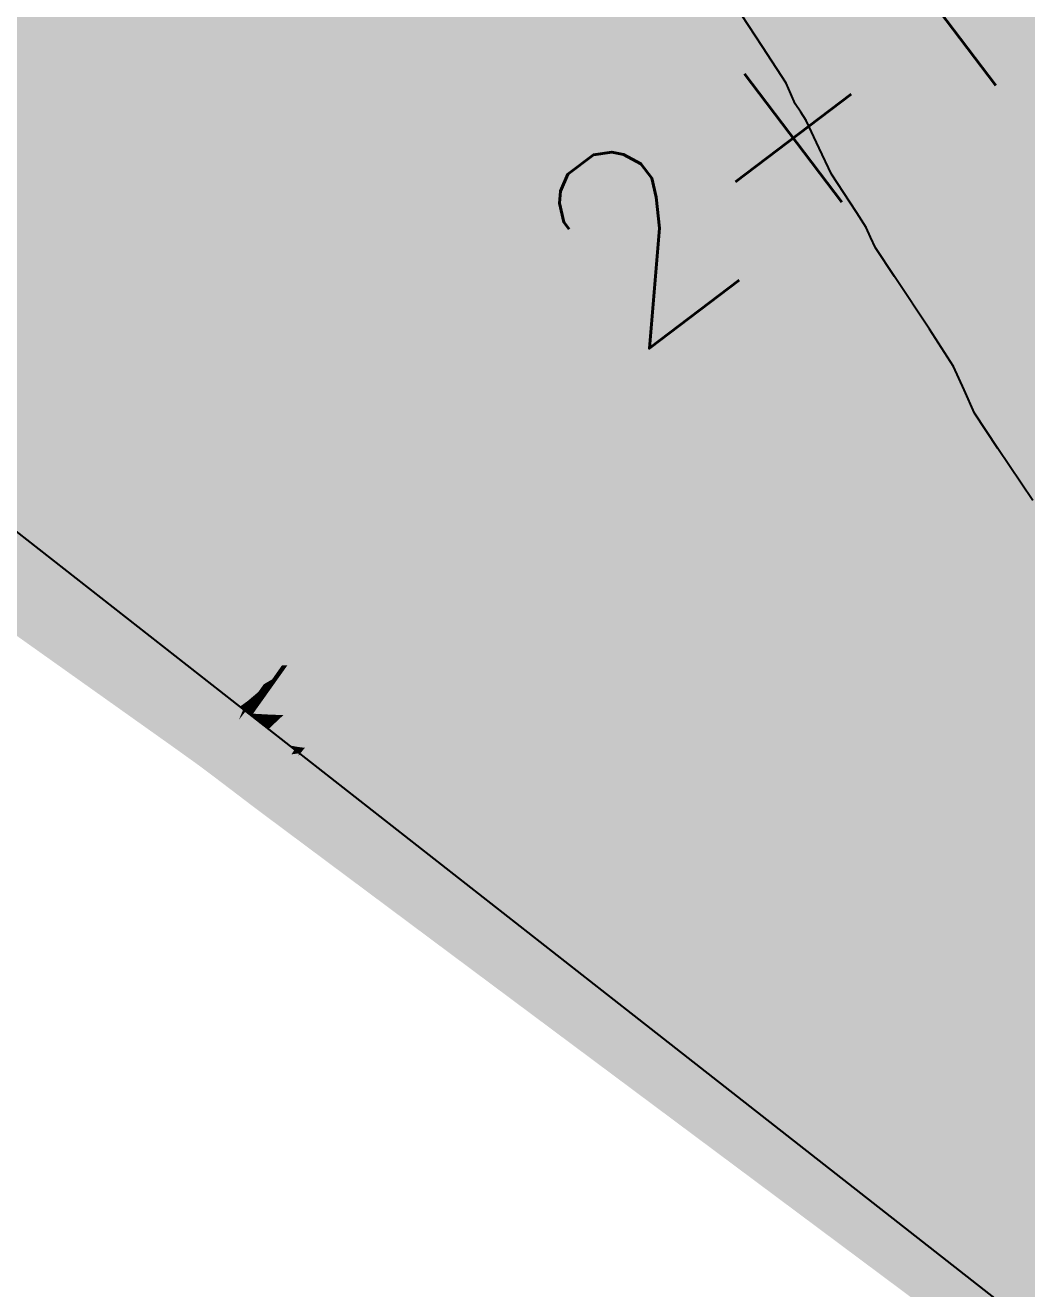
# Model space of a CAD drawing. Header units: millimetres. Extents: x 340454 to 342791, y 6993867 to 6995092.
# Drawn here: x 340769.19 to 340774.52, y 6994563.36 to 6994570.08 of the extents above; entities that cross this region are included whole.
import ezdxf

# ---------------------------------------------------------------- set-up
doc = ezdxf.new("R2010")
doc.units = ezdxf.units.MM
doc.header["$LTSCALE"] = 10
doc.layers.add('_1 TXT_Estaca', color=4, linetype='Continuous', lineweight=30)
for name, color, linetype in [('A-MODELAGEM', 7, 'Continuous'), ('F-HZ-CORREDOR-FEAT', 2, 'Continuous'), ('T-HM-CURVA_INTERMEDIARIA', 45, 'Continuous')]:
    doc.layers.add(name, color=color, linetype=linetype)
doc.styles.add('Padrao', font='romans.shx', dxfattribs={"height": 1.5})

msp = doc.modelspace()

# ---------------------------------------------------------------- linework, layer by layer
at = {"lineweight": 20}
msp.add_lwpolyline([(340782.2703, 6994557.1014), (340785.611, 6994569.974), (340769.737, 6994591.4125), (340755.7423, 6994581.1048), (340753.6414, 6994579.5354), (340782.2703, 6994557.1014)], close=True, dxfattribs=at)
msp.add_lwpolyline([(340753.6414, 6994579.5354), (340741.1862, 6994570.321, 0.137363), (340740.1932, 6994569.0438), (340779.0267, 6994544.6031), (340782.2703, 6994557.1014), (340753.6414, 6994579.5354)], format="xyb", close=True, dxfattribs=at)
at = {"layer": 'A-MODELAGEM', "color": 11, "linetype": 'Continuous', "lineweight": -3}
for points in [[(340776.6271, 6994580.194), (340766.8239, 6994570.7521), (340766.8905, 6994569.3933)], [(340776.6271, 6994580.194), (340766.8905, 6994569.3933), (340777.499, 6994579.6731)], [(340777.499, 6994579.6731), (340766.8905, 6994569.3933), (340766.8913, 6994569.3766)], [(340777.499, 6994579.6731), (340766.8913, 6994569.3766), (340777.511, 6994579.6659)], [(340777.511, 6994579.6659), (340766.8913, 6994569.3766), (340767.0429, 6994569.0338)], [(340777.511, 6994579.6659), (340767.0429, 6994569.0338), (340767.2853, 6994568.8438)], [(340777.511, 6994579.6659), (340767.2853, 6994568.8438), (340777.5215, 6994579.6597)], [(340777.5215, 6994579.6597), (340767.2853, 6994568.8438), (340778.0006, 6994578.7264)], [(340778.0006, 6994578.7264), (340767.2853, 6994568.8438), (340777.8085, 6994578.4273)], [(340777.8085, 6994578.4273), (340767.2853, 6994568.8438), (340768.2631, 6994568.0776)], [(340777.8085, 6994578.4273), (340768.2631, 6994568.0776), (340775.624, 6994575.0265)], [(340775.624, 6994575.0265), (340768.2631, 6994568.0776), (340774.2568, 6994572.8981)], [(340778.9746, 6994574.3174), (340772.3778, 6994568.0315), (340778.9755, 6994574.3107)], [(340778.9746, 6994574.3174), (340772.5208, 6994568.1999), (340772.3778, 6994568.0315)], [(340778.9737, 6994574.3238), (340772.5208, 6994568.1999), (340778.9746, 6994574.3174)], [(340778.9737, 6994574.3238), (340772.6542, 6994568.3571), (340772.5208, 6994568.1999)], [(340778.9728, 6994574.3301), (340772.6542, 6994568.3571), (340778.9737, 6994574.3238)], [(340778.9728, 6994574.3301), (340772.7784, 6994568.5033), (340772.6542, 6994568.3571)], [(340778.972, 6994574.3361), (340772.7784, 6994568.5033), (340778.9728, 6994574.3301)], [(340778.972, 6994574.3361), (340772.8935, 6994568.6389), (340772.7784, 6994568.5033)], [(340778.9712, 6994574.3418), (340772.8935, 6994568.6389), (340778.972, 6994574.3361)], [(340778.9712, 6994574.3418), (340772.9998, 6994568.7641), (340772.8935, 6994568.6389)], [(340778.9704, 6994574.3472), (340772.9998, 6994568.7641), (340778.9712, 6994574.3418)], [(340778.9704, 6994574.3472), (340773.0976, 6994568.8793), (340772.9998, 6994568.7641)], [(340778.9697, 6994574.3524), (340773.0976, 6994568.8793), (340778.9704, 6994574.3472)], [(340778.9697, 6994574.3524), (340773.1871, 6994568.9848), (340773.0976, 6994568.8793)], [(340778.9691, 6994574.3572), (340773.1871, 6994568.9848), (340778.9697, 6994574.3524)], [(340778.9691, 6994574.3572), (340773.2686, 6994569.0807), (340773.1871, 6994568.9848)], [(340778.9684, 6994574.3617), (340773.2686, 6994569.0807), (340778.9691, 6994574.3572)], [(340778.9684, 6994574.3617), (340773.3422, 6994569.1675), (340773.2686, 6994569.0807)], [(340778.9679, 6994574.3658), (340773.3422, 6994569.1675), (340778.9684, 6994574.3617)], [(340778.9679, 6994574.3658), (340773.4083, 6994569.2453), (340773.3422, 6994569.1675)], [(340778.9673, 6994574.3696), (340773.4083, 6994569.2453), (340778.9679, 6994574.3658)], [(340778.9673, 6994574.3696), (340773.467, 6994569.3145), (340773.4083, 6994569.2453)], [(340778.9669, 6994574.3731), (340773.467, 6994569.3145), (340778.9673, 6994574.3696)], [(340778.9669, 6994574.3731), (340773.5186, 6994569.3752), (340773.467, 6994569.3145)], [(340778.9664, 6994574.3761), (340773.5186, 6994569.3752), (340778.9669, 6994574.3731)], [(340778.9664, 6994574.3761), (340776.3078, 6994572.6605), (340773.5186, 6994569.3752)], [(340778.9824, 6994574.2606), (340770.8637, 6994566.248), (340779.0362, 6994573.8712)], [(340778.9824, 6994574.2606), (340771.7061, 6994567.2402), (340770.8637, 6994566.248)], [(340778.9784, 6994574.2898), (340771.7061, 6994567.2402), (340778.9824, 6994574.2606)], [(340778.9784, 6994574.2898), (340771.8894, 6994567.4562), (340771.7061, 6994567.2402)], [(340778.9774, 6994574.2969), (340771.8894, 6994567.4562), (340778.9784, 6994574.2898)], [(340778.9774, 6994574.2969), (340772.0623, 6994567.6599), (340771.8894, 6994567.4562)], [(340778.9764, 6994574.3039), (340772.0623, 6994567.6599), (340778.9774, 6994574.2969)], [(340778.9764, 6994574.3039), (340772.2251, 6994567.8516), (340772.0623, 6994567.6599)], [(340778.9755, 6994574.3107), (340772.2251, 6994567.8516), (340778.9764, 6994574.3039)], [(340778.9755, 6994574.3107), (340772.3778, 6994568.0315), (340772.2251, 6994567.8516)], [(340779.0362, 6994573.8712), (340770.838, 6994566.2178), (340779.0725, 6994573.6086)], [(340779.0362, 6994573.8712), (340770.8637, 6994566.248), (340770.838, 6994566.2178)], [(340779.0725, 6994573.6086), (340770.838, 6994566.2178), (340771.5566, 6994565.4968)], [(340779.0725, 6994573.6086), (340771.5566, 6994565.4968), (340779.1991, 6994572.6915)], [(340776.0374, 6994573.4579), (340775.7045, 6994573.1569), (340773.1278, 6994569.6612)], [(340776.0374, 6994573.4579), (340773.1278, 6994569.6612), (340773.5583, 6994570.1223)], [(340775.7045, 6994573.1569), (340772.7564, 6994569.2633), (340773.1278, 6994569.6612)], [(340775.7045, 6994573.1569), (340775.4008, 6994572.8822), (340772.7564, 6994569.2633)], [(340774.2568, 6994572.8981), (340768.2631, 6994568.0776), (340769.241, 6994567.3113)], [(340774.2568, 6994572.8981), (340769.241, 6994567.3113), (340773.0094, 6994570.9563)], [(340775.4008, 6994572.8822), (340775.1242, 6994572.632), (340772.4342, 6994568.9182)], [(340775.4008, 6994572.8822), (340772.4342, 6994568.9182), (340772.7564, 6994569.2633)], [(340779.1991, 6994572.6915), (340771.5566, 6994565.4968), (340779.2438, 6994572.3677)], [(340776.3078, 6994572.6605), (340773.4819, 6994569.7234), (340773.5186, 6994569.3752)], [(340776.3078, 6994572.6605), (340774.131, 6994570.5289), (340773.4819, 6994569.7234)], [(340775.1242, 6994572.632), (340774.8725, 6994572.4044), (340772.1535, 6994568.6175)], [(340775.1242, 6994572.632), (340772.1535, 6994568.6175), (340772.4342, 6994568.9182)], [(340779.2438, 6994572.3677), (340771.5566, 6994565.4968), (340772.3671, 6994564.8616)], [(340774.8725, 6994572.4044), (340774.6441, 6994572.1979), (340771.9082, 6994568.3548)], [(340774.8725, 6994572.4044), (340771.9082, 6994568.3548), (340772.1535, 6994568.6175)], [(340779.2438, 6994572.3677), (340772.3671, 6994564.8616), (340779.3669, 6994571.4771)], [(340774.6441, 6994572.1979), (340774.4374, 6994572.011), (340771.6934, 6994568.1247)], [(340774.6441, 6994572.1979), (340771.6934, 6994568.1247), (340771.9082, 6994568.3548)], [(340774.4374, 6994572.011), (340774.251, 6994571.8423), (340771.5051, 6994567.923)], [(340774.4374, 6994572.011), (340771.5051, 6994567.923), (340771.6934, 6994568.1247)], [(340774.251, 6994571.8423), (340774.0835, 6994571.6909), (340771.34, 6994567.7461)], [(340774.251, 6994571.8423), (340771.34, 6994567.7461), (340771.5051, 6994567.923)], [(340774.0835, 6994571.6909), (340773.9339, 6994571.5556), (340771.1954, 6994567.5912)], [(340774.0835, 6994571.6909), (340771.1954, 6994567.5912), (340771.34, 6994567.7461)], [(340773.9339, 6994571.5556), (340773.8011, 6994571.4354), (340771.069, 6994567.4558)], [(340773.9339, 6994571.5556), (340771.069, 6994567.4558), (340771.1954, 6994567.5912)], [(340773.8011, 6994571.4354), (340773.6842, 6994571.3297), (340770.959, 6994567.3379)], [(340773.8011, 6994571.4354), (340770.959, 6994567.3379), (340771.069, 6994567.4558)], [(340779.3669, 6994571.4771), (340772.3671, 6994564.8616), (340779.4206, 6994571.0881)], [(340773.6842, 6994571.3297), (340773.5824, 6994571.2376), (340770.8638, 6994567.236)], [(340773.6842, 6994571.3297), (340770.8638, 6994567.236), (340770.959, 6994567.3379)], [(340774.6508, 6994571.2926), (340773.6678, 6994570.0572), (340774.131, 6994570.5289)], [(340774.6508, 6994571.2926), (340774.0604, 6994570.6601), (340773.6678, 6994570.0572)], [(340773.5824, 6994571.2376), (340770.7821, 6994567.1485), (340770.8638, 6994567.236)], [(340773.5824, 6994571.2376), (340772.6464, 6994570.3911), (340770.7821, 6994567.1485)], [(340779.4206, 6994571.0881), (340772.3671, 6994564.8616), (340773.1776, 6994564.2265)], [(340779.4206, 6994571.0881), (340773.1776, 6994564.2265), (340779.5388, 6994570.232)], [(340773.0094, 6994570.9563), (340769.241, 6994567.3113), (340772.9953, 6994570.9343)], [(340772.9953, 6994570.9343), (340769.241, 6994567.3113), (340772.9659, 6994570.8886)], [(340772.9659, 6994570.8886), (340769.241, 6994567.3113), (340772.9396, 6994570.8476)], [(340772.9396, 6994570.8476), (340769.241, 6994567.3113), (340772.918, 6994570.814)], [(340772.918, 6994570.814), (340769.241, 6994567.3113), (340772.9007, 6994570.7871)], [(340772.9007, 6994570.7871), (340769.241, 6994567.3113), (340772.8865, 6994570.7649)], [(340772.8865, 6994570.7649), (340769.241, 6994567.3113), (340772.8713, 6994570.7413)], [(340772.8713, 6994570.7413), (340769.241, 6994567.3113), (340772.8569, 6994570.7189)], [(340772.8569, 6994570.7189), (340769.241, 6994567.3113), (340772.8435, 6994570.6981)], [(340772.8435, 6994570.6981), (340769.241, 6994567.3113), (340772.8312, 6994570.6788)], [(340772.8312, 6994570.6788), (340769.241, 6994567.3113), (340772.8199, 6994570.6612)], [(340772.8199, 6994570.6612), (340769.241, 6994567.3113), (340772.8093, 6994570.6448)], [(340772.8093, 6994570.6448), (340769.241, 6994567.3113), (340772.7929, 6994570.6193)], [(340774.0604, 6994570.6601), (340773.2622, 6994569.6442), (340773.6678, 6994570.0572)], [(340774.0604, 6994570.6601), (340773.5583, 6994570.1223), (340773.2622, 6994569.6442)], [(340772.7929, 6994570.6193), (340769.241, 6994567.3113), (340772.6478, 6994570.3933)], [(340774.131, 6994570.5289), (340773.6678, 6994570.0572), (340773.4819, 6994569.7234)], [(340772.6478, 6994570.3933), (340769.241, 6994567.3113), (340772.6464, 6994570.3911)], [(340772.6464, 6994570.3911), (340769.241, 6994567.3113), (340770.1902, 6994566.5675)], [(340772.6464, 6994570.3911), (340770.1902, 6994566.5675), (340770.7821, 6994567.1485)], [(340779.5388, 6994570.232), (340773.1776, 6994564.2265), (340779.5529, 6994570.1298)], [(340773.5583, 6994570.1223), (340772.9056, 6994569.281), (340773.2622, 6994569.6442)], [(340773.5583, 6994570.1223), (340773.1278, 6994569.6612), (340772.9056, 6994569.281)], [(340779.5529, 6994570.1298), (340773.1776, 6994564.2265), (340779.6163, 6994569.6712)], [(340773.6678, 6994570.0572), (340773.0217, 6994569.2451), (340773.4819, 6994569.7234)], [(340773.6678, 6994570.0572), (340773.2622, 6994569.6442), (340773.0217, 6994569.2451)], [(340773.4819, 6994569.7234), (340772.2986, 6994568.2553), (340773.5186, 6994569.3752)], [(340773.4819, 6994569.7234), (340773.0217, 6994569.2451), (340772.2986, 6994568.2553)], [(340773.1278, 6994569.6612), (340772.5909, 6994568.9606), (340772.9056, 6994569.281)], [(340773.1278, 6994569.6612), (340772.7564, 6994569.2633), (340772.5909, 6994568.9606)], [(340773.2622, 6994569.6442), (340772.6241, 6994568.8319), (340773.0217, 6994569.2451)], [(340773.2622, 6994569.6442), (340772.9056, 6994569.281), (340772.6241, 6994568.8319)], [(340779.6163, 6994569.6712), (340773.1776, 6994564.2265), (340773.9882, 6994563.5914)], [(340779.6163, 6994569.6712), (340773.9882, 6994563.5914), (340779.7224, 6994568.9026)], [(340773.5186, 6994569.3752), (340772.2986, 6994568.2553), (340773.467, 6994569.3145)], [(340773.467, 6994569.3145), (340772.2503, 6994568.1953), (340773.4083, 6994569.2453)], [(340773.467, 6994569.3145), (340772.2986, 6994568.2553), (340772.2503, 6994568.1953)], [(340772.9056, 6994569.281), (340772.2784, 6994568.4726), (340772.6241, 6994568.8319)], [(340772.9056, 6994569.281), (340772.5909, 6994568.9606), (340772.2784, 6994568.4726)], [(340773.0217, 6994569.2451), (340772.0594, 6994568.0357), (340772.2986, 6994568.2553)], [(340773.0217, 6994569.2451), (340772.6241, 6994568.8319), (340772.0594, 6994568.0357)], [(340773.4083, 6994569.2453), (340772.1954, 6994568.1272), (340773.3422, 6994569.1675)], [(340773.4083, 6994569.2453), (340772.2503, 6994568.1953), (340772.1954, 6994568.1272)], [(340772.7564, 6994569.2633), (340772.3125, 6994568.6771), (340772.5909, 6994568.9606)], [(340772.7564, 6994569.2633), (340772.4342, 6994568.9182), (340772.3125, 6994568.6771)], [(340773.3422, 6994569.1675), (340772.1338, 6994568.0508), (340773.2686, 6994569.0807)], [(340773.3422, 6994569.1675), (340772.1954, 6994568.1272), (340772.1338, 6994568.0508)], [(340773.2686, 6994569.0807), (340772.0654, 6994567.966), (340773.1871, 6994568.9848)], [(340773.2686, 6994569.0807), (340772.1338, 6994568.0508), (340772.0654, 6994567.966)], [(340772.5909, 6994568.9606), (340771.9765, 6994568.1588), (340772.2784, 6994568.4726)], [(340772.5909, 6994568.9606), (340772.3125, 6994568.6771), (340771.9765, 6994568.1588)], [(340773.1871, 6994568.9848), (340771.9901, 6994567.8725), (340773.0976, 6994568.8793)], [(340773.1871, 6994568.9848), (340772.0654, 6994567.966), (340771.9901, 6994567.8725)], [(340773.0976, 6994568.8793), (340771.9077, 6994567.7703), (340772.9998, 6994568.7641)], [(340773.0976, 6994568.8793), (340771.9901, 6994567.8725), (340771.9077, 6994567.7703)], [(340772.4342, 6994568.9182), (340772.0656, 6994568.4256), (340772.3125, 6994568.6771)], [(340772.4342, 6994568.9182), (340772.1535, 6994568.6175), (340772.0656, 6994568.4256)], [(340779.7224, 6994568.9026), (340773.9882, 6994563.5914), (340780.1969, 6994565.4674)], [(340772.6241, 6994568.8319), (340771.8414, 6994567.8356), (340772.0594, 6994568.0357)], [(340772.6241, 6994568.8319), (340772.2784, 6994568.4726), (340771.8414, 6994567.8356)], [(340772.9998, 6994568.7641), (340771.8181, 6994567.6591), (340772.8935, 6994568.6389)], [(340772.9998, 6994568.7641), (340771.9077, 6994567.7703), (340771.8181, 6994567.6591)], [(340772.3125, 6994568.6771), (340771.7116, 6994567.8835), (340771.9765, 6994568.1588)], [(340772.3125, 6994568.6771), (340772.0656, 6994568.4256), (340771.7116, 6994567.8835)], [(340772.8935, 6994568.6389), (340771.7212, 6994567.5389), (340772.7784, 6994568.5033)], [(340772.8935, 6994568.6389), (340771.8181, 6994567.6591), (340771.7212, 6994567.5389)], [(340772.1535, 6994568.6175), (340771.8463, 6994568.2023), (340772.0656, 6994568.4256)], [(340772.1535, 6994568.6175), (340771.9082, 6994568.3548), (340771.8463, 6994568.2023)], [(340772.7784, 6994568.5033), (340771.617, 6994567.4096), (340772.6542, 6994568.3571)], [(340772.7784, 6994568.5033), (340771.7212, 6994567.5389), (340771.617, 6994567.4096)], [(340772.2784, 6994568.4726), (340771.6427, 6994567.6532), (340771.8414, 6994567.8356)], [(340772.2784, 6994568.4726), (340771.9765, 6994568.1588), (340771.6427, 6994567.6532)], [(340772.0656, 6994568.4256), (340771.4786, 6994567.6413), (340771.7116, 6994567.8835)], [(340772.0656, 6994568.4256), (340771.8463, 6994568.2023), (340771.4786, 6994567.6413)], [(340772.6542, 6994568.3571), (340771.5052, 6994567.2709), (340772.5208, 6994568.1999)], [(340772.6542, 6994568.3571), (340771.617, 6994567.4096), (340771.5052, 6994567.2709)], [(340771.9082, 6994568.3548), (340771.6513, 6994568.0038), (340771.8463, 6994568.2023)], [(340771.9082, 6994568.3548), (340771.6934, 6994568.1247), (340771.6513, 6994568.0038)], [(340771.8463, 6994568.2023), (340771.273, 6994567.4276), (340771.4786, 6994567.6413)], [(340771.8463, 6994568.2023), (340771.6513, 6994568.0038), (340771.273, 6994567.4276)], [(340772.2986, 6994568.2553), (340772.0594, 6994568.0357), (340772.2503, 6994568.1953)], [(340772.5208, 6994568.1999), (340771.3859, 6994567.1228), (340772.3778, 6994568.0315)], [(340772.5208, 6994568.1999), (340771.5052, 6994567.2709), (340771.3859, 6994567.1228)], [(340771.9765, 6994568.1588), (340771.4617, 6994567.4871), (340771.6427, 6994567.6532)], [(340771.9765, 6994568.1588), (340771.7116, 6994567.8835), (340771.4617, 6994567.4871)], [(340772.2503, 6994568.1953), (340772.0121, 6994567.9762), (340772.1954, 6994568.1272)], [(340772.2503, 6994568.1953), (340772.0594, 6994568.0357), (340772.0121, 6994567.9762)], [(340768.2631, 6994568.0776), (340768.9665, 6994566.9611), (340769.241, 6994567.3113)], [(340771.6934, 6994568.1247), (340771.478, 6994567.8273), (340771.6513, 6994568.0038)], [(340771.6934, 6994568.1247), (340771.5051, 6994567.923), (340771.478, 6994567.8273)], [(340772.1954, 6994568.1272), (340771.9584, 6994567.9087), (340772.1338, 6994568.0508)], [(340772.1954, 6994568.1272), (340772.0121, 6994567.9762), (340771.9584, 6994567.9087)], [(340771.6513, 6994568.0038), (340771.0914, 6994567.2389), (340771.273, 6994567.4276)], [(340771.6513, 6994568.0038), (340771.478, 6994567.8273), (340771.0914, 6994567.2389)], [(340772.3778, 6994568.0315), (340771.2589, 6994566.9653), (340772.2251, 6994567.8516)], [(340772.3778, 6994568.0315), (340771.3859, 6994567.1228), (340771.2589, 6994566.9653)], [(340772.0594, 6994568.0357), (340771.8414, 6994567.8356), (340772.0121, 6994567.9762)], [(340772.1338, 6994568.0508), (340771.8982, 6994567.8331), (340772.0654, 6994567.966)], [(340772.1338, 6994568.0508), (340771.9584, 6994567.9087), (340771.8982, 6994567.8331)], [(340772.0121, 6994567.9762), (340771.7951, 6994567.7767), (340771.9584, 6994567.9087)], [(340772.0121, 6994567.9762), (340771.8414, 6994567.8356), (340771.7951, 6994567.7767)], [(340772.0654, 6994567.966), (340771.8314, 6994567.7491), (340771.9901, 6994567.8725)], [(340772.0654, 6994567.966), (340771.8982, 6994567.8331), (340771.8314, 6994567.7491)], [(340771.7116, 6994567.8835), (340771.2969, 6994567.3357), (340771.4617, 6994567.4871)], [(340771.7116, 6994567.8835), (340771.4786, 6994567.6413), (340771.2969, 6994567.3357)], [(340771.5051, 6994567.923), (340771.3241, 6994567.6706), (340771.478, 6994567.8273)], [(340771.5051, 6994567.923), (340771.34, 6994567.7461), (340771.3241, 6994567.6706)], [(340771.9584, 6994567.9087), (340771.7426, 6994567.7099), (340771.8982, 6994567.8331)], [(340771.9584, 6994567.9087), (340771.7951, 6994567.7767), (340771.7426, 6994567.7099)], [(340771.9901, 6994567.8725), (340771.7578, 6994567.6567), (340771.9077, 6994567.7703)], [(340771.9901, 6994567.8725), (340771.8314, 6994567.7491), (340771.7578, 6994567.6567)], [(340771.478, 6994567.8273), (340770.9308, 6994567.072), (340771.0914, 6994567.2389)], [(340771.478, 6994567.8273), (340771.3241, 6994567.6706), (340770.9308, 6994567.072)], [(340772.2251, 6994567.8516), (340771.1243, 6994566.7983), (340772.0623, 6994567.6599)], [(340772.2251, 6994567.8516), (340771.2589, 6994566.9653), (340771.1243, 6994566.7983)], [(340771.8414, 6994567.8356), (340771.6427, 6994567.6532), (340771.7951, 6994567.7767)], [(340771.8982, 6994567.8331), (340771.6838, 6994567.635), (340771.8314, 6994567.7491)], [(340771.8982, 6994567.8331), (340771.7426, 6994567.7099), (340771.6838, 6994567.635)], [(340771.34, 6994567.7461), (340771.1875, 6994567.5315), (340771.3241, 6994567.6706)], [(340771.34, 6994567.7461), (340771.1954, 6994567.5912), (340771.1875, 6994567.5315)], [(340771.7951, 6994567.7767), (340771.5975, 6994567.5949), (340771.7426, 6994567.7099)], [(340771.7951, 6994567.7767), (340771.6427, 6994567.6532), (340771.5975, 6994567.5949)], [(340771.8314, 6994567.7491), (340771.6186, 6994567.552), (340771.7578, 6994567.6567)], [(340771.8314, 6994567.7491), (340771.6838, 6994567.635), (340771.6186, 6994567.552)], [(340771.9077, 6994567.7703), (340771.6775, 6994567.5557), (340771.8181, 6994567.6591)], [(340771.9077, 6994567.7703), (340771.7578, 6994567.6567), (340771.6775, 6994567.5557)], [(340771.3241, 6994567.6706), (340770.7888, 6994566.9244), (340770.9308, 6994567.072)], [(340771.3241, 6994567.6706), (340771.1875, 6994567.5315), (340770.7888, 6994566.9244)], [(340771.7426, 6994567.7099), (340771.5462, 6994567.5288), (340771.6838, 6994567.635)], [(340771.7426, 6994567.7099), (340771.5975, 6994567.5949), (340771.5462, 6994567.5288)], [(340772.0623, 6994567.6599), (340770.9821, 6994566.6218), (340771.8894, 6994567.4562)], [(340772.0623, 6994567.6599), (340771.1243, 6994566.7983), (340770.9821, 6994566.6218)], [(340771.4786, 6994567.6413), (340771.1469, 6994567.198), (340771.2969, 6994567.3357)], [(340771.4786, 6994567.6413), (340771.273, 6994567.4276), (340771.1469, 6994567.198)], [(340771.6427, 6994567.6532), (340771.4617, 6994567.4871), (340771.5975, 6994567.5949)], [(340771.6838, 6994567.635), (340771.4888, 6994567.4548), (340771.6186, 6994567.552)], [(340771.6838, 6994567.635), (340771.5462, 6994567.5288), (340771.4888, 6994567.4548)], [(340771.7578, 6994567.6567), (340771.5468, 6994567.4607), (340771.6775, 6994567.5557)], [(340771.7578, 6994567.6567), (340771.6186, 6994567.552), (340771.5468, 6994567.4607)], [(340771.8181, 6994567.6591), (340771.5902, 6994567.446), (340771.7212, 6994567.5389)], [(340771.8181, 6994567.6591), (340771.6775, 6994567.5557), (340771.5902, 6994567.446)], [(340771.1875, 6994567.5315), (340770.6634, 6994566.794), (340770.7888, 6994566.9244)], [(340771.1875, 6994567.5315), (340771.0666, 6994567.4084), (340770.6634, 6994566.794)], [(340771.1954, 6994567.5912), (340771.0666, 6994567.4084), (340771.1875, 6994567.5315)], [(340771.1954, 6994567.5912), (340771.069, 6994567.4558), (340771.0666, 6994567.4084)], [(340771.5462, 6994567.5288), (340771.3674, 6994567.364), (340771.4888, 6994567.4548)], [(340771.5462, 6994567.5288), (340771.4175, 6994567.4294), (340771.3674, 6994567.364)], [(340771.5975, 6994567.5949), (340771.4175, 6994567.4294), (340771.5462, 6994567.5288)], [(340771.5975, 6994567.5949), (340771.4617, 6994567.4871), (340771.4175, 6994567.4294)], [(340771.6186, 6994567.552), (340771.4251, 6994567.3727), (340771.5468, 6994567.4607)], [(340771.6186, 6994567.552), (340771.4888, 6994567.4548), (340771.4251, 6994567.3727)], [(340771.6775, 6994567.5557), (340771.4685, 6994567.3609), (340771.5902, 6994567.446)], [(340771.6775, 6994567.5557), (340771.5468, 6994567.4607), (340771.4685, 6994567.3609)], [(340771.7212, 6994567.5389), (340771.4959, 6994567.3275), (340771.617, 6994567.4096)], [(340771.7212, 6994567.5389), (340771.5902, 6994567.446), (340771.4959, 6994567.3275)], [(340771.4617, 6994567.4871), (340771.2969, 6994567.3357), (340771.4175, 6994567.4294)], [(340771.0666, 6994567.4084), (340770.5528, 6994566.6791), (340770.6634, 6994566.794)], [(340771.0666, 6994567.4084), (340770.96, 6994567.2998), (340770.5528, 6994566.6791)], [(340771.8894, 6994567.4562), (340770.8322, 6994566.4359), (340771.7061, 6994567.2402)], [(340771.8894, 6994567.4562), (340770.9821, 6994566.6218), (340770.8322, 6994566.4359)], [(340771.069, 6994567.4558), (340770.959, 6994567.3379), (340770.96, 6994567.2998)], [(340771.069, 6994567.4558), (340770.96, 6994567.2998), (340771.0666, 6994567.4084)], [(340771.273, 6994567.4276), (340771.0105, 6994567.0728), (340771.1469, 6994567.198)], [(340771.273, 6994567.4276), (340771.0914, 6994567.2389), (340771.0105, 6994567.0728)], [(340771.4175, 6994567.4294), (340771.2537, 6994567.2787), (340771.3674, 6994567.364)], [(340771.4175, 6994567.4294), (340771.2969, 6994567.3357), (340771.2537, 6994567.2787)], [(340771.4888, 6994567.4548), (340771.3113, 6994567.2908), (340771.4251, 6994567.3727)], [(340771.4888, 6994567.4548), (340771.3674, 6994567.364), (340771.3113, 6994567.2908)], [(340771.5468, 6994567.4607), (340771.3551, 6994567.2825), (340771.4685, 6994567.3609)], [(340771.5468, 6994567.4607), (340771.4251, 6994567.3727), (340771.3551, 6994567.2825)], [(340771.5902, 6994567.446), (340771.3835, 6994567.2527), (340771.4959, 6994567.3275)], [(340771.5902, 6994567.446), (340771.4685, 6994567.3609), (340771.3835, 6994567.2527)], [(340771.617, 6994567.4096), (340771.3945, 6994567.2), (340771.5052, 6994567.2709)], [(340771.617, 6994567.4096), (340771.4959, 6994567.3275), (340771.3945, 6994567.2)], [(340770.959, 6994567.3379), (340770.8638, 6994567.236), (340770.8665, 6994567.2046)], [(340770.959, 6994567.3379), (340770.8665, 6994567.2046), (340770.96, 6994567.2998)], [(340771.2969, 6994567.3357), (340771.1469, 6994567.198), (340771.2537, 6994567.2787)], [(340771.3674, 6994567.364), (340771.2047, 6994567.214), (340771.3113, 6994567.2908)], [(340771.3674, 6994567.364), (340771.2537, 6994567.2787), (340771.2047, 6994567.214)], [(340771.4251, 6994567.3727), (340771.2492, 6994567.2097), (340771.3551, 6994567.2825)], [(340771.4251, 6994567.3727), (340771.3113, 6994567.2908), (340771.2492, 6994567.2097)], [(340771.4685, 6994567.3609), (340771.2788, 6994567.1841), (340771.3835, 6994567.2527)], [(340771.4685, 6994567.3609), (340771.3551, 6994567.2825), (340771.2788, 6994567.1841)], [(340771.4959, 6994567.3275), (340771.2917, 6994567.1359), (340771.3945, 6994567.2)], [(340771.4959, 6994567.3275), (340771.3835, 6994567.2527), (340771.2917, 6994567.1359)], [(340769.241, 6994567.3113), (340768.9665, 6994566.9611), (340769.9803, 6994566.2407)], [(340769.241, 6994567.3113), (340769.9803, 6994566.2407), (340770.1902, 6994566.5675)], [(340770.96, 6994567.2998), (340770.4556, 6994566.5781), (340770.5528, 6994566.6791)], [(340770.96, 6994567.2998), (340770.8665, 6994567.2046), (340770.4556, 6994566.5781)], [(340771.2537, 6994567.2787), (340771.1046, 6994567.1416), (340771.2047, 6994567.214)], [(340771.2537, 6994567.2787), (340771.1469, 6994567.198), (340771.1046, 6994567.1416)], [(340771.3113, 6994567.2908), (340771.1499, 6994567.1417), (340771.2492, 6994567.2097)], [(340771.3113, 6994567.2908), (340771.2047, 6994567.214), (340771.1499, 6994567.1417)], [(340771.3551, 6994567.2825), (340771.1809, 6994567.1207), (340771.2788, 6994567.1841)], [(340771.3551, 6994567.2825), (340771.2492, 6994567.2097), (340771.1809, 6994567.1207)], [(340771.5052, 6994567.2709), (340771.2859, 6994567.0636), (340771.3859, 6994567.1228)], [(340771.5052, 6994567.2709), (340771.3945, 6994567.2), (340771.2859, 6994567.0636)], [(340770.8665, 6994567.2046), (340770.3706, 6994566.4897), (340770.4556, 6994566.5781)], [(340770.8665, 6994567.2046), (340770.785, 6994567.1216), (340770.3706, 6994566.4897)], [(340771.7061, 6994567.2402), (340770.6747, 6994566.2405), (340770.8637, 6994566.248)], [(340771.7061, 6994567.2402), (340770.8322, 6994566.4359), (340770.6747, 6994566.2405)], [(340770.8638, 6994567.236), (340770.7821, 6994567.1485), (340770.785, 6994567.1216)], [(340770.8638, 6994567.236), (340770.785, 6994567.1216), (340770.8665, 6994567.2046)], [(340771.0914, 6994567.2389), (340770.8867, 6994566.9592), (340771.0105, 6994567.0728)], [(340771.0914, 6994567.2389), (340770.9308, 6994567.072), (340770.8867, 6994566.9592)], [(340771.1469, 6994567.198), (340771.0105, 6994567.0728), (340771.1046, 6994567.1416)], [(340771.2047, 6994567.214), (340771.0567, 6994567.0776), (340771.1499, 6994567.1417)], [(340771.2047, 6994567.214), (340771.1046, 6994567.1416), (340771.0567, 6994567.0776)], [(340771.2492, 6994567.2097), (340771.0893, 6994567.0616), (340771.1809, 6994567.1207)], [(340771.2492, 6994567.2097), (340771.1499, 6994567.1417), (340771.0893, 6994567.0616)], [(340771.3945, 6994567.2), (340771.1932, 6994567.0104), (340771.2859, 6994567.0636)], [(340771.3945, 6994567.2), (340771.2917, 6994567.1359), (340771.1932, 6994567.0104)], [(340771.3835, 6994567.2527), (340771.196, 6994567.0774), (340771.2917, 6994567.1359)], [(340771.3835, 6994567.2527), (340771.2788, 6994567.1841), (340771.196, 6994567.0774)], [(340770.7821, 6994567.1485), (340770.1902, 6994566.5675), (340770.2188, 6994566.5451)], [(340770.7821, 6994567.1485), (340770.2188, 6994566.5451), (340770.7147, 6994567.05)], [(340770.7821, 6994567.1485), (340770.7147, 6994567.05), (340770.785, 6994567.1216)], [(340771.1046, 6994567.1416), (340770.9691, 6994567.017), (340771.0567, 6994567.0776)], [(340771.1046, 6994567.1416), (340771.0105, 6994567.0728), (340770.9691, 6994567.017)], [(340771.1499, 6994567.1417), (340771.0032, 6994567.0061), (340771.0893, 6994567.0616)], [(340771.1499, 6994567.1417), (340771.0567, 6994567.0776), (340771.0032, 6994567.0061)], [(340771.2788, 6994567.1841), (340771.1065, 6994567.0235), (340771.196, 6994567.0774)], [(340771.2788, 6994567.1841), (340771.1809, 6994567.1207), (340771.1065, 6994567.0235)], [(340771.2917, 6994567.1359), (340771.1067, 6994566.9623), (340771.1932, 6994567.0104)], [(340771.2917, 6994567.1359), (340771.196, 6994567.0774), (340771.1067, 6994566.9623)], [(340770.785, 6994567.1216), (340770.3165, 6994566.4685), (340770.3285, 6994566.4591)], [(340770.785, 6994567.1216), (340770.7147, 6994567.05), (340770.3165, 6994566.4685)], [(340770.785, 6994567.1216), (340770.3285, 6994566.4591), (340770.3706, 6994566.4897)], [(340770.9308, 6994567.072), (340770.7746, 6994566.8563), (340770.8867, 6994566.9592)], [(340770.9308, 6994567.072), (340770.7888, 6994566.9244), (340770.7746, 6994566.8563)], [(340771.0105, 6994567.0728), (340770.8867, 6994566.9592), (340770.9691, 6994567.017)], [(340771.0567, 6994567.0776), (340770.9223, 6994566.9537), (340771.0032, 6994567.0061)], [(340771.0567, 6994567.0776), (340770.9691, 6994567.017), (340770.9223, 6994566.9537)], [(340771.0893, 6994567.0616), (340770.944, 6994566.9269), (340771.0227, 6994566.9736)], [(340771.0893, 6994567.0616), (340771.0032, 6994567.0061), (340770.944, 6994566.9269)], [(340771.1809, 6994567.1207), (340771.0227, 6994566.9736), (340771.1065, 6994567.0235)], [(340771.1809, 6994567.1207), (340771.0893, 6994567.0616), (340771.0227, 6994566.9736)], [(340771.196, 6994567.0774), (340771.0259, 6994566.9183), (340771.1067, 6994566.9623)], [(340771.196, 6994567.0774), (340771.1065, 6994567.0235), (340771.0259, 6994566.9183)], [(340771.2859, 6994567.0636), (340771.0877, 6994566.8763), (340771.1702, 6994566.9181)], [(340771.2859, 6994567.0636), (340771.1932, 6994567.0104), (340771.0877, 6994566.8763)], [(340771.3859, 6994567.1228), (340771.1702, 6994566.9181), (340771.2589, 6994566.9653)], [(340771.3859, 6994567.1228), (340771.2859, 6994567.0636), (340771.1702, 6994566.9181)], [(340770.7147, 6994567.05), (340770.2188, 6994566.5451), (340770.3165, 6994566.4685)], [(340770.9691, 6994567.017), (340770.8462, 6994566.9039), (340770.9223, 6994566.9537)], [(340770.9691, 6994567.017), (340770.8867, 6994566.9592), (340770.8462, 6994566.9039)], [(340771.0032, 6994567.0061), (340770.87, 6994566.883), (340770.944, 6994566.9269)], [(340771.0032, 6994567.0061), (340770.9223, 6994566.9537), (340770.87, 6994566.883)], [(340771.1065, 6994567.0235), (340770.9501, 6994566.8778), (340771.0259, 6994566.9183)], [(340771.1065, 6994567.0235), (340771.0227, 6994566.9736), (340770.9501, 6994566.8778)], [(340771.1932, 6994567.0104), (340771.0109, 6994566.8388), (340771.0877, 6994566.8763)], [(340771.1932, 6994567.0104), (340771.1067, 6994566.9623), (340771.0109, 6994566.8388)], [(340770.7888, 6994566.9244), (340770.6634, 6994566.794), (340770.6733, 6994566.7633)], [(340770.7888, 6994566.9244), (340770.6733, 6994566.7633), (340770.7746, 6994566.8563)], [(340770.8867, 6994566.9592), (340770.7746, 6994566.8563), (340770.8462, 6994566.9039)], [(340770.9223, 6994566.9537), (340770.8004, 6994566.8413), (340770.87, 6994566.883)], [(340770.9223, 6994566.9537), (340770.8462, 6994566.9039), (340770.8004, 6994566.8413)], [(340770.944, 6994566.9269), (340770.8121, 6994566.8048), (340770.879, 6994566.8401)], [(340770.944, 6994566.9269), (340770.87, 6994566.883), (340770.8121, 6994566.8048)], [(340771.0227, 6994566.9736), (340770.879, 6994566.8401), (340770.9501, 6994566.8778)], [(340771.0227, 6994566.9736), (340770.944, 6994566.9269), (340770.879, 6994566.8401)], [(340771.1067, 6994566.9623), (340770.939, 6994566.8049), (340771.0109, 6994566.8388)], [(340771.1067, 6994566.9623), (340771.0259, 6994566.9183), (340770.939, 6994566.8049)], [(340771.2589, 6994566.9653), (340771.0472, 6994566.7636), (340771.1243, 6994566.7983)], [(340771.2589, 6994566.9653), (340771.1702, 6994566.9181), (340771.0472, 6994566.7636)], [(340770.7746, 6994566.8563), (340770.6733, 6994566.7633), (340770.7349, 6994566.8016)], [(340770.8462, 6994566.9039), (340770.7349, 6994566.8016), (340770.8004, 6994566.8413)], [(340770.8462, 6994566.9039), (340770.7746, 6994566.8563), (340770.7349, 6994566.8016)], [(340770.87, 6994566.883), (340770.7492, 6994566.7714), (340770.8121, 6994566.8048)], [(340770.87, 6994566.883), (340770.8004, 6994566.8413), (340770.7492, 6994566.7714)], [(340770.9501, 6994566.8778), (340770.8082, 6994566.7455), (340770.8715, 6994566.774)], [(340770.9501, 6994566.8778), (340770.879, 6994566.8401), (340770.8082, 6994566.7455)], [(340771.0259, 6994566.9183), (340770.8715, 6994566.774), (340770.939, 6994566.8049)], [(340771.0259, 6994566.9183), (340770.9501, 6994566.8778), (340770.8715, 6994566.774)], [(340771.0877, 6994566.8763), (340770.9085, 6994566.7068), (340770.9755, 6994566.7334)], [(340771.0877, 6994566.8763), (340771.0109, 6994566.8388), (340770.9085, 6994566.7068)], [(340771.1702, 6994566.9181), (340770.9755, 6994566.7334), (340771.0472, 6994566.7636)], [(340771.1702, 6994566.9181), (340771.0877, 6994566.8763), (340770.9755, 6994566.7334)], [(340770.6634, 6994566.794), (340770.5528, 6994566.6791), (340770.5821, 6994566.6796)], [(340770.6634, 6994566.794), (340770.5821, 6994566.6796), (340770.6733, 6994566.7633)], [(340770.7349, 6994566.8016), (340770.6344, 6994566.7091), (340770.6901, 6994566.7396)], [(340770.7349, 6994566.8016), (340770.6733, 6994566.7633), (340770.6344, 6994566.7091)], [(340770.8004, 6994566.8413), (340770.6901, 6994566.7396), (340770.7492, 6994566.7714)], [(340770.8004, 6994566.8413), (340770.7349, 6994566.8016), (340770.6901, 6994566.7396)], [(340770.8121, 6994566.8048), (340770.6926, 6994566.694), (340770.7486, 6994566.719)], [(340770.8121, 6994566.8048), (340770.7492, 6994566.7714), (340770.6926, 6994566.694)], [(340770.879, 6994566.8401), (340770.7486, 6994566.719), (340770.8082, 6994566.7455)], [(340770.879, 6994566.8401), (340770.8121, 6994566.8048), (340770.7486, 6994566.719)], [(340770.939, 6994566.8049), (340770.7869, 6994566.6622), (340770.8458, 6994566.6833)], [(340770.939, 6994566.8049), (340770.8715, 6994566.774), (340770.7869, 6994566.6622)], [(340771.0109, 6994566.8388), (340770.8458, 6994566.6833), (340770.9085, 6994566.7068)], [(340771.0109, 6994566.8388), (340770.939, 6994566.8049), (340770.8458, 6994566.6833)], [(340771.1243, 6994566.7983), (340770.917, 6994566.5999), (340770.9821, 6994566.6218)], [(340771.1243, 6994566.7983), (340771.0472, 6994566.7636), (340770.917, 6994566.5999)], [(340770.6733, 6994566.7633), (340770.5821, 6994566.6796), (340770.6344, 6994566.7091)], [(340770.6901, 6994566.7396), (340770.5904, 6994566.6477), (340770.6399, 6994566.6704)], [(340770.6901, 6994566.7396), (340770.6344, 6994566.7091), (340770.5904, 6994566.6477)], [(340770.7492, 6994566.7714), (340770.6399, 6994566.6704), (340770.6926, 6994566.694)], [(340770.7492, 6994566.7714), (340770.6901, 6994566.7396), (340770.6399, 6994566.6704)], [(340770.8082, 6994566.7455), (340770.6795, 6994566.6255), (340770.7315, 6994566.6431)], [(340770.8082, 6994566.7455), (340770.7486, 6994566.719), (340770.6795, 6994566.6255)], [(340770.8715, 6994566.774), (340770.7315, 6994566.6431), (340770.7869, 6994566.6622)], [(340770.8715, 6994566.774), (340770.8082, 6994566.7455), (340770.7315, 6994566.6431)], [(340770.9755, 6994566.7334), (340770.7996, 6994566.5664), (340770.8563, 6994566.5817)], [(340770.9755, 6994566.7334), (340770.9085, 6994566.7068), (340770.7996, 6994566.5664)], [(340771.0472, 6994566.7636), (340770.8563, 6994566.5817), (340770.917, 6994566.5999)], [(340771.0472, 6994566.7636), (340770.9755, 6994566.7334), (340770.8563, 6994566.5817)], [(340770.5528, 6994566.6791), (340770.4556, 6994566.5781), (340770.5003, 6994566.6045)], [(340770.5821, 6994566.6796), (340770.5528, 6994566.6791), (340770.5003, 6994566.6045)], [(340770.5821, 6994566.6796), (340770.5003, 6994566.6045), (340770.5439, 6994566.6258)], [(340770.6399, 6994566.6704), (340770.5412, 6994566.5792), (340770.5845, 6994566.5939)], [(340770.6399, 6994566.6704), (340770.5904, 6994566.6477), (340770.5412, 6994566.5792)], [(340770.6344, 6994566.7091), (340770.5439, 6994566.6258), (340770.5904, 6994566.6477)], [(340770.6344, 6994566.7091), (340770.5821, 6994566.6796), (340770.5439, 6994566.6258)], [(340770.6926, 6994566.694), (340770.5845, 6994566.5939), (340770.6305, 6994566.6092)], [(340770.6926, 6994566.694), (340770.6399, 6994566.6704), (340770.5845, 6994566.5939)], [(340770.7486, 6994566.719), (340770.6305, 6994566.6092), (340770.6795, 6994566.6255)], [(340770.7486, 6994566.719), (340770.6926, 6994566.694), (340770.6305, 6994566.6092)], [(340770.7869, 6994566.6622), (340770.6491, 6994566.5329), (340770.6962, 6994566.5424)], [(340770.7869, 6994566.6622), (340770.7315, 6994566.6431), (340770.6491, 6994566.5329)], [(340770.8458, 6994566.6833), (340770.6962, 6994566.5424), (340770.7463, 6994566.5535)], [(340770.8458, 6994566.6833), (340770.7869, 6994566.6622), (340770.6962, 6994566.5424)], [(340770.9085, 6994566.7068), (340770.7463, 6994566.5535), (340770.7996, 6994566.5664)], [(340770.9085, 6994566.7068), (340770.8458, 6994566.6833), (340770.7463, 6994566.5535)], [(340770.5003, 6994566.6045), (340770.4556, 6994566.5781), (340770.4273, 6994566.5375)], [(340770.5003, 6994566.6045), (340770.4273, 6994566.5375), (340770.4627, 6994566.5512)], [(340770.5439, 6994566.6258), (340770.4627, 6994566.5512), (340770.5007, 6994566.565)], [(340770.5439, 6994566.6258), (340770.5003, 6994566.6045), (340770.4627, 6994566.5512)], [(340770.5845, 6994566.5939), (340770.4869, 6994566.5035), (340770.5237, 6994566.51)], [(340770.5845, 6994566.5939), (340770.5412, 6994566.5792), (340770.4869, 6994566.5035)], [(340770.5904, 6994566.6477), (340770.5007, 6994566.565), (340770.5412, 6994566.5792)], [(340770.5904, 6994566.6477), (340770.5439, 6994566.6258), (340770.5007, 6994566.565)], [(340770.6305, 6994566.6092), (340770.5237, 6994566.51), (340770.563, 6994566.5169)], [(340770.6305, 6994566.6092), (340770.5845, 6994566.5939), (340770.5237, 6994566.51)], [(340770.6795, 6994566.6255), (340770.563, 6994566.5169), (340770.6047, 6994566.5245)], [(340770.6795, 6994566.6255), (340770.6305, 6994566.6092), (340770.563, 6994566.5169)], [(340770.7315, 6994566.6431), (340770.6047, 6994566.5245), (340770.6491, 6994566.5329)], [(340770.7315, 6994566.6431), (340770.6795, 6994566.6255), (340770.6047, 6994566.5245)], [(340770.917, 6994566.5999), (340770.7304, 6994566.4214), (340770.7796, 6994566.4273)], [(340770.917, 6994566.5999), (340770.8563, 6994566.5817), (340770.7304, 6994566.4214)], [(340770.9821, 6994566.6218), (340770.7796, 6994566.4273), (340770.8322, 6994566.4359)], [(340770.9821, 6994566.6218), (340770.917, 6994566.5999), (340770.7796, 6994566.4273)], [(340770.1902, 6994566.5675), (340769.9803, 6994566.2407), (340770.2188, 6994566.5451)], [(340770.2188, 6994566.5451), (340769.9803, 6994566.2407), (340770.1011, 6994566.154)], [(340770.2188, 6994566.5451), (340770.1011, 6994566.154), (340770.3165, 6994566.4685)], [(340770.4273, 6994566.5375), (340770.3625, 6994566.478), (340770.3903, 6994566.4846)], [(340770.4273, 6994566.5375), (340770.3706, 6994566.4897), (340770.3625, 6994566.478)], [(340770.4556, 6994566.5781), (340770.3706, 6994566.4897), (340770.4273, 6994566.5375)], [(340770.4627, 6994566.5512), (340770.3903, 6994566.4846), (340770.4202, 6994566.4909)], [(340770.4627, 6994566.5512), (340770.4273, 6994566.5375), (340770.3903, 6994566.4846)], [(340770.5007, 6994566.565), (340770.4202, 6994566.4909), (340770.4524, 6994566.4971)], [(340770.5007, 6994566.565), (340770.4627, 6994566.5512), (340770.4202, 6994566.4909)], [(340770.5412, 6994566.5792), (340770.4524, 6994566.4971), (340770.4869, 6994566.5035)], [(340770.5412, 6994566.5792), (340770.5007, 6994566.565), (340770.4524, 6994566.4971)], [(340770.6047, 6994566.5245), (340770.4899, 6994566.4171), (340770.5243, 6994566.4158)], [(340770.6047, 6994566.5245), (340770.563, 6994566.5169), (340770.4899, 6994566.4171)], [(340770.6491, 6994566.5329), (340770.5243, 6994566.4158), (340770.5608, 6994566.4149)], [(340770.6491, 6994566.5329), (340770.6047, 6994566.5245), (340770.5243, 6994566.4158)], [(340770.6962, 6994566.5424), (340770.5608, 6994566.4149), (340770.5995, 6994566.4147)], [(340770.6962, 6994566.5424), (340770.6491, 6994566.5329), (340770.5608, 6994566.4149)], [(340770.7463, 6994566.5535), (340770.5995, 6994566.4147), (340770.6406, 6994566.4155)], [(340770.7463, 6994566.5535), (340770.6962, 6994566.5424), (340770.5995, 6994566.4147)], [(340770.7996, 6994566.5664), (340770.6406, 6994566.4155), (340770.6841, 6994566.4176)], [(340770.7996, 6994566.5664), (340770.7463, 6994566.5535), (340770.6406, 6994566.4155)], [(340770.8563, 6994566.5817), (340770.6841, 6994566.4176), (340770.7304, 6994566.4214)], [(340770.8563, 6994566.5817), (340770.7996, 6994566.5664), (340770.6841, 6994566.4176)], [(340770.3165, 6994566.4685), (340770.1011, 6994566.154), (340770.244, 6994566.3364)], [(340770.3357, 6994566.4534), (340770.1125, 6994566.1456), (340770.2812, 6994566.3608)], [(340770.3357, 6994566.4534), (340770.244, 6994566.3364), (340770.1125, 6994566.1456)], [(340770.3165, 6994566.4685), (340770.244, 6994566.3364), (340770.3285, 6994566.4591)], [(340770.3285, 6994566.4591), (340770.244, 6994566.3364), (340770.3357, 6994566.4534)], [(340770.3357, 6994566.4534), (340770.2812, 6994566.3608), (340770.342, 6994566.4485)], [(340770.3706, 6994566.4897), (340770.3285, 6994566.4591), (340770.3357, 6994566.4534)], [(340770.3706, 6994566.4897), (340770.3357, 6994566.4534), (340770.3625, 6994566.478)], [(340770.3625, 6994566.478), (340770.3357, 6994566.4534), (340770.342, 6994566.4485)], [(340770.3625, 6994566.478), (340770.342, 6994566.4485), (340770.3469, 6994566.4447)], [(340770.3903, 6994566.4846), (340770.3469, 6994566.4447), (340770.3569, 6994566.4368)], [(340770.3903, 6994566.4846), (340770.3625, 6994566.478), (340770.3469, 6994566.4447)], [(340770.3903, 6994566.4846), (340770.3569, 6994566.4368), (340770.3595, 6994566.4349)], [(340770.4202, 6994566.4909), (340770.3595, 6994566.4349), (340770.3732, 6994566.4241)], [(340770.4202, 6994566.4909), (340770.3903, 6994566.4846), (340770.3595, 6994566.4349)], [(340770.4202, 6994566.4909), (340770.3732, 6994566.4241), (340770.3733, 6994566.424)], [(340770.4524, 6994566.4971), (340770.3733, 6994566.424), (340770.3991, 6994566.4221)], [(340770.4524, 6994566.4971), (340770.4202, 6994566.4909), (340770.3733, 6994566.424)], [(340770.4869, 6994566.5035), (340770.3991, 6994566.4221), (340770.4274, 6994566.4205)], [(340770.4869, 6994566.5035), (340770.4524, 6994566.4971), (340770.3991, 6994566.4221)], [(340770.5237, 6994566.51), (340770.4274, 6994566.4205), (340770.4576, 6994566.4188)], [(340770.5237, 6994566.51), (340770.4869, 6994566.5035), (340770.4274, 6994566.4205)], [(340770.563, 6994566.5169), (340770.4576, 6994566.4188), (340770.4899, 6994566.4171)], [(340770.563, 6994566.5169), (340770.5237, 6994566.51), (340770.4576, 6994566.4188)], [(340770.3469, 6994566.4447), (340770.1253, 6994566.1361), (340770.3234, 6994566.3889)], [(340770.3469, 6994566.4447), (340770.2812, 6994566.3608), (340770.1253, 6994566.1361)], [(340770.3234, 6994566.3889), (340770.1253, 6994566.1361), (340770.1394, 6994566.1256)], [(340770.3595, 6994566.4349), (340770.1394, 6994566.1256), (340770.3717, 6994566.422)], [(340770.3595, 6994566.4349), (340770.3234, 6994566.3889), (340770.1394, 6994566.1256)], [(340770.3717, 6994566.422), (340770.1394, 6994566.1256), (340770.1548, 6994566.1141)], [(340770.3733, 6994566.424), (340770.3717, 6994566.422), (340770.1548, 6994566.1141)], [(340770.3733, 6994566.424), (340770.1548, 6994566.1141), (340770.3884, 6994566.4122)], [(340770.3884, 6994566.4122), (340770.1548, 6994566.1141), (340770.1713, 6994566.1016)], [(340770.3884, 6994566.4122), (340770.1713, 6994566.1016), (340770.3907, 6994566.4103)], [(340770.3907, 6994566.4103), (340770.1713, 6994566.1016), (340770.4047, 6994566.3994)], [(340770.4047, 6994566.3994), (340770.1713, 6994566.1016), (340770.1891, 6994566.0882)], [(340770.4047, 6994566.3994), (340770.1891, 6994566.0882), (340770.4095, 6994566.3956)], [(340770.4095, 6994566.3956), (340770.1891, 6994566.0882), (340770.4222, 6994566.3857)], [(340770.4222, 6994566.3857), (340770.1891, 6994566.0882), (340770.2079, 6994566.074)], [(340770.4222, 6994566.3857), (340770.2079, 6994566.074), (340770.4295, 6994566.3799)], [(340770.342, 6994566.4485), (340770.2812, 6994566.3608), (340770.3469, 6994566.4447)], [(340770.3469, 6994566.4447), (340770.3234, 6994566.3889), (340770.3569, 6994566.4368)], [(340770.3569, 6994566.4368), (340770.3234, 6994566.3889), (340770.3595, 6994566.4349)], [(340770.3595, 6994566.4349), (340770.3717, 6994566.422), (340770.3732, 6994566.4241)], [(340770.3732, 6994566.4241), (340770.3717, 6994566.422), (340770.3733, 6994566.424)], [(340770.3991, 6994566.4221), (340770.3733, 6994566.424), (340770.3884, 6994566.4122)], [(340770.3991, 6994566.4221), (340770.3884, 6994566.4122), (340770.3907, 6994566.4103)], [(340770.3991, 6994566.4221), (340770.3907, 6994566.4103), (340770.4047, 6994566.3994)], [(340770.4274, 6994566.4205), (340770.3991, 6994566.4221), (340770.4047, 6994566.3994)], [(340770.4274, 6994566.4205), (340770.4047, 6994566.3994), (340770.4095, 6994566.3956)], [(340770.4274, 6994566.4205), (340770.4095, 6994566.3956), (340770.4222, 6994566.3857)], [(340770.4576, 6994566.4188), (340770.4274, 6994566.4205), (340770.4222, 6994566.3857)], [(340770.4576, 6994566.4188), (340770.4222, 6994566.3857), (340770.4295, 6994566.3799)], [(340770.4576, 6994566.4188), (340770.4295, 6994566.3799), (340770.4407, 6994566.3712)], [(340770.4899, 6994566.4171), (340770.4576, 6994566.4188), (340770.4407, 6994566.3712)], [(340770.4899, 6994566.4171), (340770.4407, 6994566.3712), (340770.4506, 6994566.3634)], [(340770.4899, 6994566.4171), (340770.4506, 6994566.3634), (340770.4603, 6994566.3558)], [(340770.5243, 6994566.4158), (340770.4899, 6994566.4171), (340770.4603, 6994566.3558)], [(340770.5243, 6994566.4158), (340770.4603, 6994566.3558), (340770.4727, 6994566.3461)], [(340770.5243, 6994566.4158), (340770.4727, 6994566.3461), (340770.4809, 6994566.3397)], [(340770.5608, 6994566.4149), (340770.5243, 6994566.4158), (340770.4809, 6994566.3397)], [(340770.5608, 6994566.4149), (340770.4809, 6994566.3397), (340770.4958, 6994566.328)], [(340770.5608, 6994566.4149), (340770.4958, 6994566.328), (340770.5023, 6994566.3229)], [(340770.5995, 6994566.4147), (340770.5608, 6994566.4149), (340770.5023, 6994566.3229)], [(340770.5995, 6994566.4147), (340770.5023, 6994566.3229), (340770.5197, 6994566.3093)], [(340770.5995, 6994566.4147), (340770.5197, 6994566.3093), (340770.5246, 6994566.3055)], [(340770.6406, 6994566.4155), (340770.5246, 6994566.3055), (340770.5444, 6994566.29)], [(340770.6406, 6994566.4155), (340770.5995, 6994566.4147), (340770.5246, 6994566.3055)], [(340770.6406, 6994566.4155), (340770.5444, 6994566.29), (340770.5475, 6994566.2875)], [(340770.6841, 6994566.4176), (340770.5475, 6994566.2875), (340770.5697, 6994566.2701)], [(340770.6841, 6994566.4176), (340770.6406, 6994566.4155), (340770.5475, 6994566.2875)], [(340770.6841, 6994566.4176), (340770.5697, 6994566.2701), (340770.5711, 6994566.269)], [(340770.7304, 6994566.4214), (340770.5711, 6994566.269), (340770.5976, 6994566.2524)], [(340770.7304, 6994566.4214), (340770.6841, 6994566.4176), (340770.5711, 6994566.269)], [(340770.7796, 6994566.4273), (340770.5976, 6994566.2524), (340770.6351, 6994566.2456)], [(340770.7796, 6994566.4273), (340770.7304, 6994566.4214), (340770.5976, 6994566.2524)], [(340770.8322, 6994566.4359), (340770.6351, 6994566.2456), (340770.6747, 6994566.2405)], [(340770.8322, 6994566.4359), (340770.7796, 6994566.4273), (340770.6351, 6994566.2456)], [(340770.244, 6994566.3364), (340770.1011, 6994566.154), (340770.1125, 6994566.1456)], [(340770.2812, 6994566.3608), (340770.1125, 6994566.1456), (340770.1253, 6994566.1361)], [(340770.4295, 6994566.3799), (340770.2079, 6994566.074), (340770.4407, 6994566.3712)], [(340770.4407, 6994566.3712), (340770.2079, 6994566.074), (340770.2277, 6994566.0589)], [(340770.4407, 6994566.3712), (340770.2277, 6994566.0589), (340770.4506, 6994566.3634)], [(340770.4506, 6994566.3634), (340770.2277, 6994566.0589), (340770.4603, 6994566.3558)], [(340770.4603, 6994566.3558), (340770.2277, 6994566.0589), (340770.2485, 6994566.0431)], [(340770.4603, 6994566.3558), (340770.2485, 6994566.0431), (340770.4727, 6994566.3461)], [(340770.4727, 6994566.3461), (340770.2485, 6994566.0431), (340770.4809, 6994566.3397)], [(340770.4809, 6994566.3397), (340770.2485, 6994566.0431), (340770.2702, 6994566.0267)], [(340770.4809, 6994566.3397), (340770.2702, 6994566.0267), (340770.4958, 6994566.328)], [(340770.4958, 6994566.328), (340770.2702, 6994566.0267), (340770.5023, 6994566.3229)], [(340770.5023, 6994566.3229), (340770.2702, 6994566.0267), (340770.2927, 6994566.0095)], [(340770.5023, 6994566.3229), (340770.2927, 6994566.0095), (340770.5197, 6994566.3093)], [(340770.5197, 6994566.3093), (340770.2927, 6994566.0095), (340770.5246, 6994566.3055)], [(340770.5246, 6994566.3055), (340770.2927, 6994566.0095), (340770.3159, 6994565.9919)], [(340770.5246, 6994566.3055), (340770.3159, 6994565.9919), (340770.5444, 6994566.29)], [(340770.5444, 6994566.29), (340770.3159, 6994565.9919), (340770.5475, 6994566.2875)], [(340770.5475, 6994566.2875), (340770.3159, 6994565.9919), (340770.3397, 6994565.9737)], [(340770.5475, 6994566.2875), (340770.3397, 6994565.9737), (340770.5697, 6994566.2701)], [(340770.5697, 6994566.2701), (340770.3397, 6994565.9737), (340770.5711, 6994566.269)], [(340770.5711, 6994566.269), (340770.3397, 6994565.9737), (340770.3641, 6994565.9552)], [(340770.5711, 6994566.269), (340770.3641, 6994565.9552), (340770.5952, 6994566.2501)], [(340770.5711, 6994566.269), (340770.5952, 6994566.2501), (340770.5976, 6994566.2524)], [(340770.5976, 6994566.2524), (340770.5952, 6994566.2501), (340770.5956, 6994566.2498)], [(340770.5976, 6994566.2524), (340770.5956, 6994566.2498), (340770.6198, 6994566.2309)], [(340770.6351, 6994566.2456), (340770.5976, 6994566.2524), (340770.6198, 6994566.2309)], [(340770.5952, 6994566.2501), (340770.3641, 6994565.9552), (340770.5922, 6994566.2455)], [(340770.5922, 6994566.2455), (340770.3641, 6994565.9552), (340770.3889, 6994565.9363)], [(340770.6198, 6994566.2309), (340770.5922, 6994566.2455), (340770.3889, 6994565.9363)], [(340770.6198, 6994566.2309), (340770.3889, 6994565.9363), (340770.6032, 6994566.2055)], [(340770.6032, 6994566.2055), (340770.3889, 6994565.9363), (340770.4141, 6994565.9171)], [(340770.6447, 6994566.2114), (340770.4141, 6994565.9171), (340770.6398, 6994566.1971)], [(340770.6447, 6994566.2114), (340770.6032, 6994566.2055), (340770.4141, 6994565.9171)], [(340770.6398, 6994566.1971), (340770.4141, 6994565.9171), (340770.5174, 6994565.8401)], [(340770.7461, 6994566.1319), (340770.6398, 6994566.1971), (340770.5174, 6994565.8401)], [(340770.5952, 6994566.2501), (340770.5922, 6994566.2455), (340770.5956, 6994566.2498)], [(340770.5956, 6994566.2498), (340770.5922, 6994566.2455), (340770.6198, 6994566.2309)], [(340770.6198, 6994566.2309), (340770.6032, 6994566.2055), (340770.622, 6994566.2291)], [(340770.622, 6994566.2291), (340770.6032, 6994566.2055), (340770.6447, 6994566.2114)], [(340770.6351, 6994566.2456), (340770.6198, 6994566.2309), (340770.622, 6994566.2291)], [(340770.6351, 6994566.2456), (340770.622, 6994566.2291), (340770.6447, 6994566.2114)], [(340770.6747, 6994566.2405), (340770.6351, 6994566.2456), (340770.6447, 6994566.2114)], [(340770.6447, 6994566.2114), (340770.6398, 6994566.1971), (340770.6487, 6994566.2082)], [(340770.6487, 6994566.2082), (340770.6398, 6994566.1971), (340770.7461, 6994566.1319)], [(340770.6747, 6994566.2405), (340770.6447, 6994566.2114), (340770.6487, 6994566.2082)], [(340770.6747, 6994566.2405), (340770.6487, 6994566.2082), (340770.7461, 6994566.1319)], [(340770.8637, 6994566.248), (340770.6747, 6994566.2405), (340770.7461, 6994566.1319)], [(340770.8637, 6994566.248), (340770.7461, 6994566.1319), (340770.838, 6994566.2178)], [(340770.838, 6994566.2178), (340770.7461, 6994566.1319), (340770.7575, 6994566.1229)], [(340770.838, 6994566.2178), (340770.7575, 6994566.1229), (340771.5566, 6994565.4968)], [(340770.7461, 6994566.1319), (340770.5174, 6994565.8401), (340770.7544, 6994566.1193)], [(340770.7544, 6994566.1193), (340770.5174, 6994565.8401), (340771.343, 6994565.2243)], [(340770.7461, 6994566.1319), (340770.7544, 6994566.1193), (340770.7575, 6994566.1229)], [(340770.7575, 6994566.1229), (340770.7544, 6994566.1193), (340771.5566, 6994565.4968)], [(340770.7544, 6994566.1193), (340771.343, 6994565.2243), (340771.5566, 6994565.4968)], [(340771.5566, 6994565.4968), (340771.343, 6994565.2243), (340772.1687, 6994564.6085)], [(340771.5566, 6994565.4968), (340772.1687, 6994564.6085), (340772.3671, 6994564.8616)], [(340780.1969, 6994565.4674), (340773.9882, 6994563.5914), (340774.7987, 6994562.9562)], [(340772.3671, 6994564.8616), (340772.1687, 6994564.6085), (340772.9944, 6994563.9927)], [(340772.3671, 6994564.8616), (340772.9944, 6994563.9927), (340773.1776, 6994564.2265)], [(340773.1776, 6994564.2265), (340772.9944, 6994563.9927), (340773.8201, 6994563.3768)], [(340773.1776, 6994564.2265), (340773.8201, 6994563.3768), (340773.9882, 6994563.5914)], [(340773.9882, 6994563.5914), (340773.8201, 6994563.3768), (340774.6457, 6994562.761)], [(340773.9882, 6994563.5914), (340774.6457, 6994562.761), (340774.7987, 6994562.9562)]]:
    msp.add_solid(points, dxfattribs=at)
at = {"layer": 'F-HZ-CORREDOR-FEAT', "color": 2, "linetype": 'Continuous', "lineweight": -3}
msp.add_polyline3d([(340782.2591, 6994557.1101, 730.9668), (340785.5526, 6994569.8007, 730.4156), (340784.5605, 6994571.1407, 730.434), (340779.9002, 6994577.4346, 730.5207), (340769.6162, 6994591.3235, 730.7121), (340755.6103, 6994581.0019, 731.4454), (340753.6414, 6994579.5354, 731.5493), (340782.2591, 6994557.1101, 730.9668)], dxfattribs=at)
at = {"layer": 'T-HM-CURVA_INTERMEDIARIA', "color": 45, "linetype": 'Continuous', "lineweight": -3, "elevation": 731, "flags": 128}
msp.add_lwpolyline([(340774.5482, 6994567.5567), (340774.3615, 6994567.8323), (340774.2384, 6994568.0214), (340774.1819, 6994568.1454), (340774.1256, 6994568.2695), (340773.9989, 6994568.4676), (340773.8119, 6994568.7481), (340773.7109, 6994568.8997), (340773.6848, 6994568.957), (340773.6615, 6994569.0092), (340773.6107, 6994569.0865), (340773.5741, 6994569.1424), (340773.54, 6994569.1944), (340773.5096, 6994569.2408), (340773.4764, 6994569.2914), (340773.4108, 6994569.4313), (340773.3417, 6994569.5777), (340773.3128, 6994569.622), (340773.284, 6994569.6663), (340773.2601, 6994569.7196), (340773.2348, 6994569.7758), (340773.1098, 6994569.9693), (340772.8866, 6994570.3123)], dxfattribs=at)

# ---------------------------------------------------------------- texts
at = {"layer": '_1 TXT_Estaca', "color": 4, "linetype": 'Continuous', "lineweight": 30, "insert": (340774.1235, 6994570.8455), "char_height": 1, "attachment_point": 2, "rotation": 37.16458, "style": 'Padrao'}
msp.add_mtext('{\\C1;2+16.61}', dxfattribs=at)

doc.saveas('drawing.dxf')
